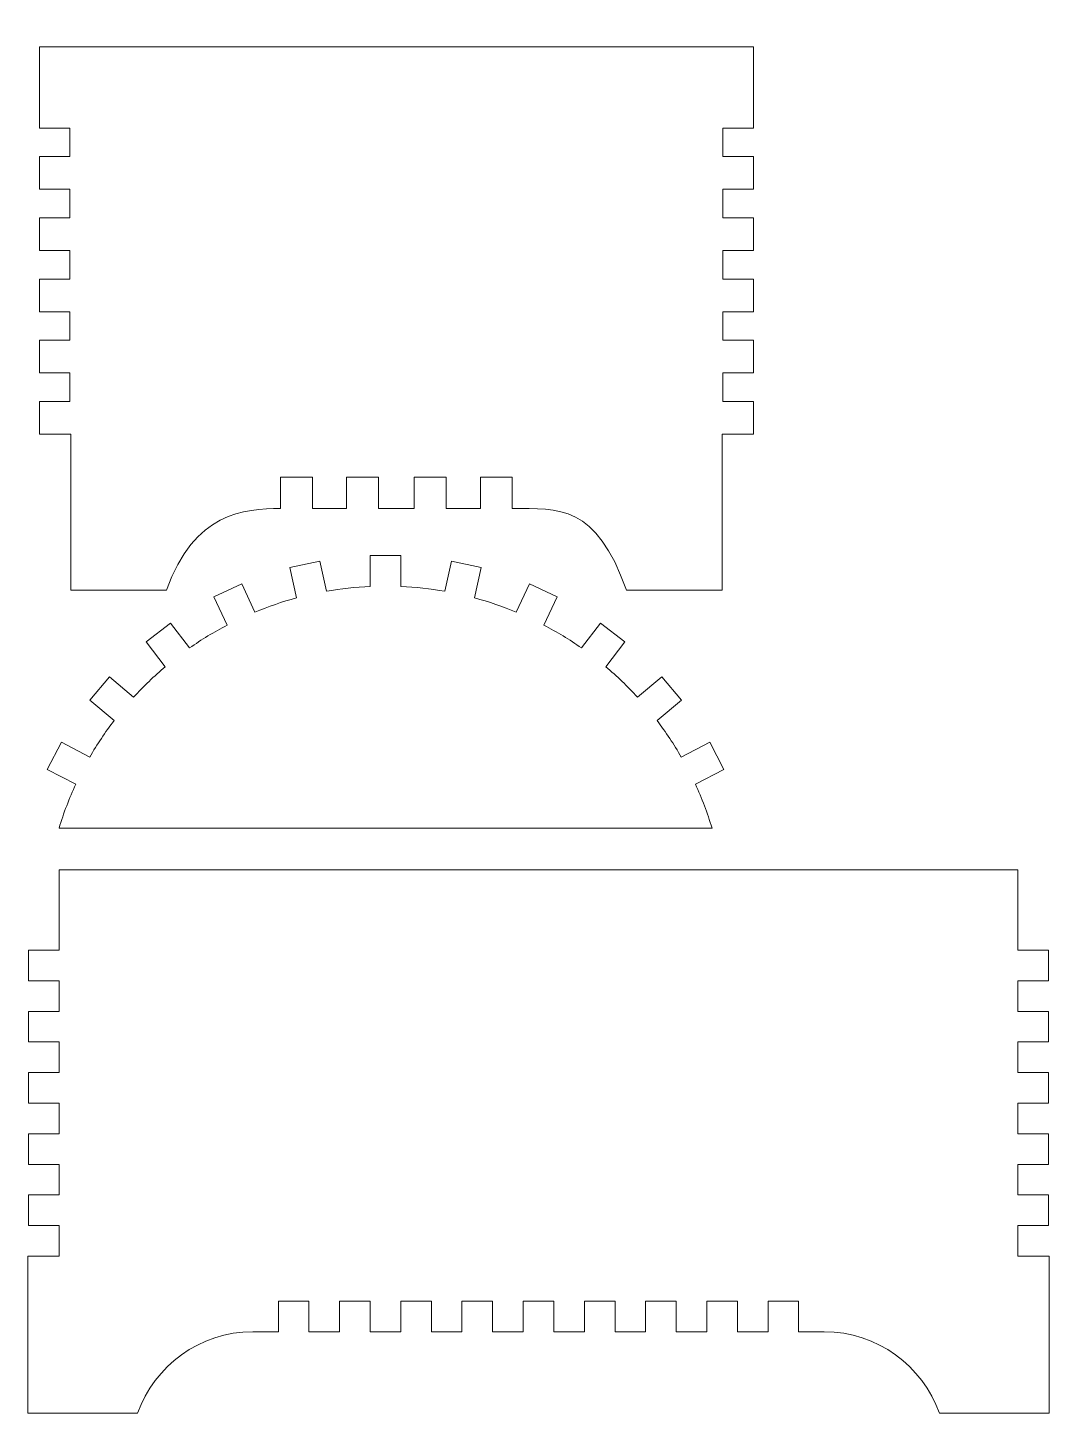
# Model space of a CAD drawing. Header units: millimetres. Extents: x -50 to 155, y -78 to 148.
# Drawn here: x 54.4 to 154.5, y -77.5 to 58.3 of the extents above; entities that cross this region are included whole.
import ezdxf

# ---------------------------------------------------------------- set-up
doc = ezdxf.new("R2010")
doc.units = ezdxf.units.MM
doc.header["$MEASUREMENT"] = 0
doc.layers.add('Camada 1', color=7, linetype='Continuous')

msp = doc.modelspace()

# ---------------------------------------------------------------- linework, layer by layer
at = {"layer": 'Camada 1', "color": 250, "lineweight": 9}
for points, knots in [([(55.5357, 56.44), (55.5357, 44.2863), (55.5379, 58.3097), (55.5389, 48.468), (55.5389, 48.468), (55.5389, 48.468), (58.5357, 48.468), (58.5357, 48.468), (58.5357, 48.468), (58.5357, 48.468), (58.5357, 45.668), (58.5357, 45.668), (58.5357, 45.668), (58.5357, 45.668), (55.539, 45.668), (55.539, 45.668), (55.539, 45.668), (55.5389, 44.668), (55.5389, 43.468), (55.5388, 42.468), (55.5388, 42.468), (55.5388, 42.468), (58.5357, 42.468), (58.5357, 42.468), (58.5357, 42.468), (58.5357, 42.468), (58.5357, 39.668), (58.5357, 39.668), (58.5357, 39.668), (58.5357, 39.668), (55.5383, 39.668), (55.5383, 39.668), (55.5383, 39.668), (55.538, 38.668), (55.5378, 37.468), (55.5374, 36.468), (55.5374, 36.468), (55.5374, 36.468), (58.5357, 36.468), (58.5357, 36.468), (58.5357, 36.468), (58.5357, 36.468), (58.5357, 33.668), (58.5357, 33.668), (58.5357, 33.668), (58.5357, 33.668), (55.5357, 33.668), (55.5357, 33.668), (55.5357, 33.668), (55.536, 33.4165), (55.5358, 33.165), (55.5357, 32.9135), (55.5357, 32.9135), (55.5357, 32.9135), (55.5357, 30.468), (55.5357, 30.468), (55.5357, 30.468), (55.5357, 30.468), (58.5357, 30.468), (58.5357, 30.468), (58.5357, 30.468), (58.5357, 30.468), (58.5357, 27.668), (58.5357, 27.668), (58.5357, 27.668), (58.5357, 27.668), (55.5357, 27.668), (55.5357, 27.668), (55.5357, 27.668), (55.5357, 27.668), (55.5357, 24.468), (55.5357, 24.468), (55.5357, 24.468), (55.5357, 24.468), (58.5357, 24.468), (58.5357, 24.468), (58.5357, 24.468), (58.5357, 24.468), (58.5357, 21.668), (58.5357, 21.668), (58.5357, 21.668), (58.5357, 21.668), (55.5357, 21.668), (55.5357, 21.668), (55.5357, 21.668), (55.5357, 21.668), (55.5357, 18.468), (55.5357, 18.468), (55.5357, 18.468), (55.5357, 18.468), (55.5357, 18.4661), (55.5357, 18.4661), (55.5357, 18.4661), (55.5357, 18.4661), (56.0606, 18.4661), (56.0606, 18.4661), (56.0606, 18.4661), (56.0606, 18.4661), (58.6084, 18.4661), (58.6084, 18.4661), (58.6084, 18.4661), (58.6084, 13.3321), (58.6085, 8.2981), (58.6086, 3.1641), (58.6086, 3.1641), (58.6086, 3.1641), (67.996, 3.1642), (67.996, 3.1642), (67.996, 3.1642), (70.689, 10.7832), (75.6422, 11.1644), (79.1851, 11.1644), (79.1851, 11.1644), (79.1851, 11.1644), (79.1851, 14.2406), (79.1851, 14.2406), (79.1851, 14.2406), (79.1851, 14.2406), (82.3058, 14.2406), (82.3058, 14.2406), (82.3058, 14.2406), (82.3058, 14.2406), (82.3058, 11.1644), (82.3058, 11.1644), (82.3058, 11.1644), (82.3058, 11.1644), (85.6605, 11.1644), (85.6605, 11.1644), (85.6605, 11.1644), (85.6605, 11.1644), (85.6605, 14.2406), (85.6605, 14.2406), (85.6605, 14.2406), (85.6605, 14.2406), (88.7848, 14.2406), (88.7848, 14.2406), (88.7848, 14.2406), (88.7848, 14.2406), (88.7848, 11.1644), (88.7848, 11.1644), (88.7848, 11.1644), (88.7848, 11.1644), (90.5396, 11.1644), (90.5396, 11.1644), (90.5396, 11.1644), (90.5396, 11.1644), (92.2944, 11.1644), (92.2944, 11.1644), (92.2944, 11.1644), (92.2944, 11.1644), (92.2944, 14.2406), (92.2944, 14.2406), (92.2944, 14.2406), (92.2944, 14.2406), (95.4187, 14.2406), (95.4187, 14.2406), (95.4187, 14.2406), (95.4187, 14.2406), (95.4187, 11.1644), (95.4187, 11.1644), (95.4187, 11.1644), (95.4187, 11.1644), (98.7734, 11.1644), (98.7734, 11.1644), (98.7734, 11.1644), (98.7734, 11.1644), (98.7734, 14.2406), (98.7734, 14.2406), (98.7734, 14.2406), (98.7734, 14.2406), (101.8941, 14.2406), (101.8941, 14.2406), (101.8941, 14.2406), (101.8941, 14.2406), (101.8941, 11.1644), (101.8941, 11.1644), (101.8941, 11.1644), (106.4745, 11.1644), (110.1036, 11.5941), (113.0832, 3.1642), (113.0832, 3.1642), (113.0832, 3.1642), (122.4706, 3.1641), (122.4706, 3.1641), (122.4706, 3.1641), (122.4707, 8.2981), (122.4708, 13.3321), (122.4708, 18.4661), (122.4708, 18.4661), (122.4708, 18.4661), (125.0186, 18.4661), (125.0186, 18.4661), (125.0186, 18.4661), (125.0186, 18.4661), (125.5435, 18.4661), (125.5435, 18.4661), (125.5435, 18.4661), (125.5435, 18.4661), (125.5435, 18.468), (125.5435, 18.468), (125.5435, 18.468), (125.5435, 18.468), (125.5435, 21.668), (125.5435, 21.668), (125.5435, 21.668), (125.5435, 21.668), (122.5435, 21.668), (122.5435, 21.668), (122.5435, 21.668), (122.5435, 21.668), (122.5435, 24.468), (122.5435, 24.468), (122.5435, 24.468), (122.5435, 24.468), (125.5435, 24.468), (125.5435, 24.468), (125.5435, 24.468), (125.5435, 24.468), (125.5435, 27.668), (125.5435, 27.668), (125.5435, 27.668), (125.5435, 27.668), (122.5435, 27.668), (122.5435, 27.668), (122.5435, 27.668), (122.5435, 27.668), (122.5435, 30.468), (122.5435, 30.468), (122.5435, 30.468), (122.5435, 30.468), (125.5435, 30.468), (125.5435, 30.468), (125.5435, 30.468), (125.5435, 30.468), (125.5435, 32.9135), (125.5435, 32.9135), (125.5435, 32.9135), (125.5434, 33.165), (125.5432, 33.4165), (125.5435, 33.668), (125.5435, 33.668), (125.5435, 33.668), (122.5435, 33.668), (122.5435, 33.668), (122.5435, 33.668), (122.5435, 33.668), (122.5435, 36.468), (122.5435, 36.468), (122.5435, 36.468), (122.5435, 36.468), (125.5418, 36.468), (125.5418, 36.468), (125.5418, 36.468), (125.5414, 37.468), (125.5412, 38.668), (125.5409, 39.668), (125.5409, 39.668), (125.5409, 39.668), (122.5435, 39.668), (122.5435, 39.668), (122.5435, 39.668), (122.5435, 39.668), (122.5435, 42.468), (122.5435, 42.468), (122.5435, 42.468), (122.5435, 42.468), (125.5404, 42.468), (125.5404, 42.468), (125.5404, 42.468), (125.5403, 43.468), (125.5403, 44.668), (125.5402, 45.668), (125.5402, 45.668), (125.5402, 45.668), (122.5435, 45.668), (122.5435, 45.668), (122.5435, 45.668), (122.5435, 45.668), (122.5435, 48.468), (122.5435, 48.468), (122.5435, 48.468), (122.5435, 48.468), (125.5403, 48.468), (125.5403, 48.468), (125.5403, 48.468), (125.5413, 58.3097), (125.5435, 44.2863), (125.5435, 56.44), (125.5435, 56.44), (125.5435, 56.44), (55.5357, 56.44), (55.5357, 56.44)], [0, 0, 0, 0, 0.01351351, 0.01351351, 0.01351351, 0.01351351, 0.02702703, 0.02702703, 0.02702703, 0.02702703, 0.04054054, 0.04054054, 0.04054054, 0.04054054, 0.05405405, 0.05405405, 0.05405405, 0.05405405, 0.06756757, 0.06756757, 0.06756757, 0.06756757, 0.08108108, 0.08108108, 0.08108108, 0.08108108, 0.09459459, 0.09459459, 0.09459459, 0.09459459, 0.10810811, 0.10810811, 0.10810811, 0.10810811, 0.12162162, 0.12162162, 0.12162162, 0.12162162, 0.13513514, 0.13513514, 0.13513514, 0.13513514, 0.14864865, 0.14864865, 0.14864865, 0.14864865, 0.16216216, 0.16216216, 0.16216216, 0.16216216, 0.17567568, 0.17567568, 0.17567568, 0.17567568, 0.18918919, 0.18918919, 0.18918919, 0.18918919, 0.2027027, 0.2027027, 0.2027027, 0.2027027, 0.21621622, 0.21621622, 0.21621622, 0.21621622, 0.22972973, 0.22972973, 0.22972973, 0.22972973, 0.24324324, 0.24324324, 0.24324324, 0.24324324, 0.25675676, 0.25675676, 0.25675676, 0.25675676, 0.27027027, 0.27027027, 0.27027027, 0.27027027, 0.28378378, 0.28378378, 0.28378378, 0.28378378, 0.2972973, 0.2972973, 0.2972973, 0.2972973, 0.31081081, 0.31081081, 0.31081081, 0.31081081, 0.32432432, 0.32432432, 0.32432432, 0.32432432, 0.33783784, 0.33783784, 0.33783784, 0.33783784, 0.35135135, 0.35135135, 0.35135135, 0.35135135, 0.36486486, 0.36486486, 0.36486486, 0.36486486, 0.37837838, 0.37837838, 0.37837838, 0.37837838, 0.39189189, 0.39189189, 0.39189189, 0.39189189, 0.40540541, 0.40540541, 0.40540541, 0.40540541, 0.41891892, 0.41891892, 0.41891892, 0.41891892, 0.43243243, 0.43243243, 0.43243243, 0.43243243, 0.44594595, 0.44594595, 0.44594595, 0.44594595, 0.45945946, 0.45945946, 0.45945946, 0.45945946, 0.47297297, 0.47297297, 0.47297297, 0.47297297, 0.48648649, 0.48648649, 0.48648649, 0.48648649, 0.5, 0.5, 0.5, 0.5, 0.51351351, 0.51351351, 0.51351351, 0.51351351, 0.52702703, 0.52702703, 0.52702703, 0.52702703, 0.54054054, 0.54054054, 0.54054054, 0.54054054, 0.55405405, 0.55405405, 0.55405405, 0.55405405, 0.56756757, 0.56756757, 0.56756757, 0.56756757, 0.58108108, 0.58108108, 0.58108108, 0.58108108, 0.59459459, 0.59459459, 0.59459459, 0.59459459, 0.60810811, 0.60810811, 0.60810811, 0.60810811, 0.62162162, 0.62162162, 0.62162162, 0.62162162, 0.63513514, 0.63513514, 0.63513514, 0.63513514, 0.64864865, 0.64864865, 0.64864865, 0.64864865, 0.66216216, 0.66216216, 0.66216216, 0.66216216, 0.67567568, 0.67567568, 0.67567568, 0.67567568, 0.68918919, 0.68918919, 0.68918919, 0.68918919, 0.7027027, 0.7027027, 0.7027027, 0.7027027, 0.71621622, 0.71621622, 0.71621622, 0.71621622, 0.72972973, 0.72972973, 0.72972973, 0.72972973, 0.74324324, 0.74324324, 0.74324324, 0.74324324, 0.75675676, 0.75675676, 0.75675676, 0.75675676, 0.77027027, 0.77027027, 0.77027027, 0.77027027, 0.78378378, 0.78378378, 0.78378378, 0.78378378, 0.7972973, 0.7972973, 0.7972973, 0.7972973, 0.81081081, 0.81081081, 0.81081081, 0.81081081, 0.82432432, 0.82432432, 0.82432432, 0.82432432, 0.83783784, 0.83783784, 0.83783784, 0.83783784, 0.85135135, 0.85135135, 0.85135135, 0.85135135, 0.86486486, 0.86486486, 0.86486486, 0.86486486, 0.87837838, 0.87837838, 0.87837838, 0.87837838, 0.89189189, 0.89189189, 0.89189189, 0.89189189, 0.90540541, 0.90540541, 0.90540541, 0.90540541, 0.91891892, 0.91891892, 0.91891892, 0.91891892, 0.93243243, 0.93243243, 0.93243243, 0.93243243, 0.94594595, 0.94594595, 0.94594595, 0.94594595, 0.95945946, 0.95945946, 0.95945946, 0.95945946, 0.97297297, 0.97297297, 0.97297297, 0.97297297, 1, 1, 1, 1]), ([(104.4673, -66.5375), (104.4673, -66.5375), (102.9673, -66.5375), (102.9673, -66.5375), (102.9673, -66.5375), (102.9673, -66.5375), (102.9673, -69.5375), (102.9673, -69.5375), (102.9673, -69.5375), (102.9673, -69.5375), (99.9673, -69.5375), (99.9673, -69.5375), (99.9673, -69.5375), (99.9673, -69.5375), (99.9673, -66.5375), (99.9673, -66.5375), (99.9673, -66.5375), (99.9673, -66.5375), (96.9673, -66.5375), (96.9673, -66.5375), (96.9673, -66.5375), (96.9673, -66.5375), (96.9673, -69.5375), (96.9673, -69.5375), (96.9673, -69.5375), (96.9673, -69.5375), (93.9673, -69.5375), (93.9673, -69.5375), (93.9673, -69.5375), (93.9673, -69.5375), (93.9673, -66.5375), (93.9673, -66.5375), (93.9673, -66.5375), (93.9673, -66.5375), (90.9673, -66.5375), (90.9673, -66.5375), (90.9673, -66.5375), (90.9673, -66.5375), (90.9673, -69.5375), (90.9673, -69.5375), (90.9673, -69.5375), (90.9673, -69.5375), (87.9673, -69.5375), (87.9673, -69.5375), (87.9673, -69.5375), (87.9673, -69.5375), (87.9673, -66.5375), (87.9673, -66.5375), (87.9673, -66.5375), (87.9673, -66.5375), (84.9673, -66.5375), (84.9673, -66.5375), (84.9673, -66.5375), (84.9673, -66.5375), (84.9673, -69.5375), (84.9673, -69.5375), (84.9673, -69.5375), (84.9673, -69.5375), (81.9673, -69.5375), (81.9673, -69.5375), (81.9673, -69.5375), (81.9673, -69.5375), (81.9673, -66.5375), (81.9673, -66.5375), (81.9673, -66.5375), (81.9673, -66.5375), (78.9673, -66.5375), (78.9673, -66.5375), (78.9673, -66.5375), (78.9673, -66.5375), (78.9673, -69.5375), (78.9673, -69.5375), (78.9673, -69.5375), (78.9673, -69.5375), (76.4573, -69.5377), (76.4573, -69.5377), (76.4573, -69.5377), (71.246, -69.5512), (66.8165, -72.8864), (65.1725, -77.5377), (65.1725, -77.5377), (65.1725, -77.5377), (54.396, -77.5377), (54.396, -77.5377), (54.396, -77.5377), (54.396, -77.5377), (54.3961, -69.5376), (54.3961, -69.5376), (54.3961, -69.5376), (54.3961, -69.5376), (54.3962, -66.4913), (54.3962, -66.4913), (54.3962, -66.4913), (54.3962, -66.4913), (54.3962, -62.1396), (54.3962, -62.1396), (54.3962, -62.1396), (54.3962, -62.1396), (57.4689, -62.1338), (57.4689, -62.1338), (57.4689, -62.1338), (57.4689, -62.1338), (57.4689, -59.1338), (57.4689, -59.1338), (57.4689, -59.1338), (57.4689, -59.1338), (54.4689, -59.1338), (54.4689, -59.1338), (54.4689, -59.1338), (54.4689, -59.1338), (54.4689, -56.1338), (54.4689, -56.1338), (54.4689, -56.1338), (54.4689, -56.1338), (57.4689, -56.1338), (57.4689, -56.1338), (57.4689, -56.1338), (57.4689, -56.1338), (57.4689, -53.1338), (57.4689, -53.1338), (57.4689, -53.1338), (57.4689, -53.1338), (54.4689, -53.1338), (54.4689, -53.1338), (54.4689, -53.1338), (54.4689, -53.1338), (54.4689, -50.1338), (54.4689, -50.1338), (54.4689, -50.1338), (54.4689, -50.1338), (57.4689, -50.1338), (57.4689, -50.1338), (57.4689, -50.1338), (57.4689, -50.1338), (57.4689, -47.1338), (57.4689, -47.1338), (57.4689, -47.1338), (57.4689, -47.1338), (54.4689, -47.1338), (54.4689, -47.1338), (54.4689, -47.1338), (54.4689, -47.1338), (54.4689, -44.1338), (54.4689, -44.1338), (54.4689, -44.1338), (54.4689, -44.1338), (57.4689, -44.1338), (57.4689, -44.1338), (57.4689, -44.1338), (57.4689, -44.1338), (57.4689, -41.1338), (57.4689, -41.1338), (57.4689, -41.1338), (57.4689, -41.1338), (54.4689, -41.1338), (54.4689, -41.1338), (54.4689, -41.1338), (54.4689, -41.1338), (54.4689, -38.1338), (54.4689, -38.1338), (54.4689, -38.1338), (54.4689, -38.1338), (57.4689, -38.1338), (57.4689, -38.1338), (57.4689, -38.1338), (57.4689, -38.1338), (57.4689, -35.1338), (57.4689, -35.1338), (57.4689, -35.1338), (57.4689, -35.1338), (54.4689, -35.1338), (54.4689, -35.1338), (54.4689, -35.1338), (54.4689, -35.1338), (54.4689, -32.1338), (54.4689, -32.1338), (54.4689, -32.1338), (54.4689, -32.1338), (57.4689, -32.1338), (57.4689, -32.1338), (57.4689, -32.1338), (57.4689, -24.1018), (57.4689, -32.2938), (57.4689, -24.2618), (57.4689, -24.2618), (57.4689, -24.2618), (104.4673, -24.2618), (104.4673, -24.2618), (104.4673, -24.2618), (104.4673, -24.2618), (151.4657, -24.2618), (151.4657, -24.2618), (151.4657, -24.2618), (151.4657, -32.2938), (151.4657, -24.1018), (151.4657, -32.1338), (151.4657, -32.1338), (151.4657, -32.1338), (154.4657, -32.1338), (154.4657, -32.1338), (154.4657, -32.1338), (154.4657, -32.1338), (154.4657, -35.1338), (154.4657, -35.1338), (154.4657, -35.1338), (154.4657, -35.1338), (151.4657, -35.1338), (151.4657, -35.1338), (151.4657, -35.1338), (151.4657, -35.1338), (151.4657, -38.1338), (151.4657, -38.1338), (151.4657, -38.1338), (151.4657, -38.1338), (154.4657, -38.1338), (154.4657, -38.1338), (154.4657, -38.1338), (154.4657, -38.1338), (154.4657, -41.1338), (154.4657, -41.1338), (154.4657, -41.1338), (154.4657, -41.1338), (151.4657, -41.1338), (151.4657, -41.1338), (151.4657, -41.1338), (151.4657, -41.1338), (151.4657, -44.1338), (151.4657, -44.1338), (151.4657, -44.1338), (151.4657, -44.1338), (154.4657, -44.1338), (154.4657, -44.1338), (154.4657, -44.1338), (154.4657, -44.1338), (154.4657, -47.1338), (154.4657, -47.1338), (154.4657, -47.1338), (154.4657, -47.1338), (151.4657, -47.1338), (151.4657, -47.1338), (151.4657, -47.1338), (151.4657, -47.1338), (151.4657, -50.1338), (151.4657, -50.1338), (151.4657, -50.1338), (151.4657, -50.1338), (154.4657, -50.1338), (154.4657, -50.1338), (154.4657, -50.1338), (154.4657, -50.1338), (154.4657, -53.1338), (154.4657, -53.1338), (154.4657, -53.1338), (154.4657, -53.1338), (151.4657, -53.1338), (151.4657, -53.1338), (151.4657, -53.1338), (151.4657, -53.1338), (151.4657, -56.1338), (151.4657, -56.1338), (151.4657, -56.1338), (151.4657, -56.1338), (154.4657, -56.1338), (154.4657, -56.1338), (154.4657, -56.1338), (154.4657, -56.1338), (154.4657, -59.1338), (154.4657, -59.1338), (154.4657, -59.1338), (154.4657, -59.1338), (151.4657, -59.1338), (151.4657, -59.1338), (151.4657, -59.1338), (151.4657, -59.1338), (151.4657, -62.1338), (151.4657, -62.1338), (151.4657, -62.1338), (151.4657, -62.1338), (151.4657, -62.1357), (151.4657, -62.1357), (151.4657, -62.1357), (151.4657, -62.1357), (154.5384, -62.1357), (154.5384, -62.1357), (154.5384, -62.1357), (154.5384, -62.1357), (154.5384, -66.4913), (154.5384, -66.4913), (154.5384, -66.4913), (154.5384, -66.4913), (154.5385, -69.5376), (154.5385, -69.5376), (154.5385, -69.5376), (154.5385, -69.5376), (154.5386, -77.5377), (154.5386, -77.5377), (154.5386, -77.5377), (154.5386, -77.5377), (143.7621, -77.5377), (143.7621, -77.5377), (143.7621, -77.5377), (142.1181, -72.8864), (137.6886, -69.5512), (132.4773, -69.5377), (132.4773, -69.5377), (132.4773, -69.5377), (129.9673, -69.5375), (129.9673, -69.5375), (129.9673, -69.5375), (129.9673, -69.5375), (129.9673, -66.5375), (129.9673, -66.5375), (129.9673, -66.5375), (129.9673, -66.5375), (126.9673, -66.5375), (126.9673, -66.5375), (126.9673, -66.5375), (126.9673, -66.5375), (126.9673, -69.5375), (126.9673, -69.5375), (126.9673, -69.5375), (126.9673, -69.5375), (123.9673, -69.5375), (123.9673, -69.5375), (123.9673, -69.5375), (123.9673, -69.5375), (123.9673, -66.5375), (123.9673, -66.5375), (123.9673, -66.5375), (123.9673, -66.5375), (120.9673, -66.5375), (120.9673, -66.5375), (120.9673, -66.5375), (120.9673, -66.5375), (120.9673, -69.5375), (120.9673, -69.5375), (120.9673, -69.5375), (120.9673, -69.5375), (117.9673, -69.5375), (117.9673, -69.5375), (117.9673, -69.5375), (117.9673, -69.5375), (117.9673, -66.5375), (117.9673, -66.5375), (117.9673, -66.5375), (117.9673, -66.5375), (114.9673, -66.5375), (114.9673, -66.5375), (114.9673, -66.5375), (114.9673, -66.5375), (114.9673, -69.5375), (114.9673, -69.5375), (114.9673, -69.5375), (114.9673, -69.5375), (111.9673, -69.5375), (111.9673, -69.5375), (111.9673, -69.5375), (111.9673, -69.5375), (111.9673, -66.5375), (111.9673, -66.5375), (111.9673, -66.5375), (111.9673, -66.5375), (108.9673, -66.5375), (108.9673, -66.5375), (108.9673, -66.5375), (108.9673, -66.5375), (108.9673, -69.5375), (108.9673, -69.5375), (108.9673, -69.5375), (108.9673, -69.5375), (105.9673, -69.5375), (105.9673, -69.5375), (105.9673, -69.5375), (105.9673, -69.5375), (105.9673, -66.5375), (105.9673, -66.5375), (105.9673, -66.5375), (105.9673, -66.5375), (104.4673, -66.5375), (104.4673, -66.5375)], [0, 0, 0, 0, 0.01041667, 0.01041667, 0.01041667, 0.01041667, 0.02083333, 0.02083333, 0.02083333, 0.02083333, 0.03125, 0.03125, 0.03125, 0.03125, 0.04166667, 0.04166667, 0.04166667, 0.04166667, 0.05208333, 0.05208333, 0.05208333, 0.05208333, 0.0625, 0.0625, 0.0625, 0.0625, 0.07291667, 0.07291667, 0.07291667, 0.07291667, 0.08333333, 0.08333333, 0.08333333, 0.08333333, 0.09375, 0.09375, 0.09375, 0.09375, 0.10416667, 0.10416667, 0.10416667, 0.10416667, 0.11458333, 0.11458333, 0.11458333, 0.11458333, 0.125, 0.125, 0.125, 0.125, 0.13541667, 0.13541667, 0.13541667, 0.13541667, 0.14583333, 0.14583333, 0.14583333, 0.14583333, 0.15625, 0.15625, 0.15625, 0.15625, 0.16666667, 0.16666667, 0.16666667, 0.16666667, 0.17708333, 0.17708333, 0.17708333, 0.17708333, 0.1875, 0.1875, 0.1875, 0.1875, 0.19791667, 0.19791667, 0.19791667, 0.19791667, 0.20833333, 0.20833333, 0.20833333, 0.20833333, 0.21875, 0.21875, 0.21875, 0.21875, 0.22916667, 0.22916667, 0.22916667, 0.22916667, 0.23958333, 0.23958333, 0.23958333, 0.23958333, 0.25, 0.25, 0.25, 0.25, 0.26041667, 0.26041667, 0.26041667, 0.26041667, 0.27083333, 0.27083333, 0.27083333, 0.27083333, 0.28125, 0.28125, 0.28125, 0.28125, 0.29166667, 0.29166667, 0.29166667, 0.29166667, 0.30208333, 0.30208333, 0.30208333, 0.30208333, 0.3125, 0.3125, 0.3125, 0.3125, 0.32291667, 0.32291667, 0.32291667, 0.32291667, 0.33333333, 0.33333333, 0.33333333, 0.33333333, 0.34375, 0.34375, 0.34375, 0.34375, 0.35416667, 0.35416667, 0.35416667, 0.35416667, 0.36458333, 0.36458333, 0.36458333, 0.36458333, 0.375, 0.375, 0.375, 0.375, 0.38541667, 0.38541667, 0.38541667, 0.38541667, 0.39583333, 0.39583333, 0.39583333, 0.39583333, 0.40625, 0.40625, 0.40625, 0.40625, 0.41666667, 0.41666667, 0.41666667, 0.41666667, 0.42708333, 0.42708333, 0.42708333, 0.42708333, 0.4375, 0.4375, 0.4375, 0.4375, 0.44791667, 0.44791667, 0.44791667, 0.44791667, 0.45833333, 0.45833333, 0.45833333, 0.45833333, 0.46875, 0.46875, 0.46875, 0.46875, 0.47916667, 0.47916667, 0.47916667, 0.47916667, 0.48958333, 0.48958333, 0.48958333, 0.48958333, 0.5, 0.5, 0.5, 0.5, 0.51041667, 0.51041667, 0.51041667, 0.51041667, 0.52083333, 0.52083333, 0.52083333, 0.52083333, 0.53125, 0.53125, 0.53125, 0.53125, 0.54166667, 0.54166667, 0.54166667, 0.54166667, 0.55208333, 0.55208333, 0.55208333, 0.55208333, 0.5625, 0.5625, 0.5625, 0.5625, 0.57291667, 0.57291667, 0.57291667, 0.57291667, 0.58333333, 0.58333333, 0.58333333, 0.58333333, 0.59375, 0.59375, 0.59375, 0.59375, 0.60416667, 0.60416667, 0.60416667, 0.60416667, 0.61458333, 0.61458333, 0.61458333, 0.61458333, 0.625, 0.625, 0.625, 0.625, 0.63541667, 0.63541667, 0.63541667, 0.63541667, 0.64583333, 0.64583333, 0.64583333, 0.64583333, 0.65625, 0.65625, 0.65625, 0.65625, 0.66666667, 0.66666667, 0.66666667, 0.66666667, 0.67708333, 0.67708333, 0.67708333, 0.67708333, 0.6875, 0.6875, 0.6875, 0.6875, 0.69791667, 0.69791667, 0.69791667, 0.69791667, 0.70833333, 0.70833333, 0.70833333, 0.70833333, 0.71875, 0.71875, 0.71875, 0.71875, 0.72916667, 0.72916667, 0.72916667, 0.72916667, 0.73958333, 0.73958333, 0.73958333, 0.73958333, 0.75, 0.75, 0.75, 0.75, 0.76041667, 0.76041667, 0.76041667, 0.76041667, 0.77083333, 0.77083333, 0.77083333, 0.77083333, 0.78125, 0.78125, 0.78125, 0.78125, 0.79166667, 0.79166667, 0.79166667, 0.79166667, 0.80208333, 0.80208333, 0.80208333, 0.80208333, 0.8125, 0.8125, 0.8125, 0.8125, 0.82291667, 0.82291667, 0.82291667, 0.82291667, 0.83333333, 0.83333333, 0.83333333, 0.83333333, 0.84375, 0.84375, 0.84375, 0.84375, 0.85416667, 0.85416667, 0.85416667, 0.85416667, 0.86458333, 0.86458333, 0.86458333, 0.86458333, 0.875, 0.875, 0.875, 0.875, 0.88541667, 0.88541667, 0.88541667, 0.88541667, 0.89583333, 0.89583333, 0.89583333, 0.89583333, 0.90625, 0.90625, 0.90625, 0.90625, 0.91666667, 0.91666667, 0.91666667, 0.91666667, 0.92708333, 0.92708333, 0.92708333, 0.92708333, 0.9375, 0.9375, 0.9375, 0.9375, 0.94791667, 0.94791667, 0.94791667, 0.94791667, 0.95833333, 0.95833333, 0.95833333, 0.95833333, 0.96875, 0.96875, 0.96875, 0.96875, 0.97916667, 0.97916667, 0.97916667, 0.97916667, 1, 1, 1, 1])]:
    msp.add_open_spline(points, degree=3, knots=knots, dxfattribs=at)
at = {"layer": 'Camada 1', "color": 250, "lineweight": 20}
msp.add_open_spline([(83.0189, 6.0239), (83.0189, 6.0239), (83.6764, 3.058), (83.6764, 3.058), (83.6764, 3.058), (85.0844, 3.3052), (86.5188, 3.4638), (87.9728, 3.5286), (87.9728, 3.5286), (87.9728, 3.5286), (87.9728, 6.562), (87.9728, 6.562), (87.9728, 6.562), (87.9728, 6.562), (90.9728, 6.562), (90.9728, 6.562), (90.9728, 6.562), (90.9728, 6.562), (90.9728, 3.5286), (90.9728, 3.5286), (90.9728, 3.5286), (92.4268, 3.4638), (93.8612, 3.3052), (95.2692, 3.058), (95.2692, 3.058), (95.2692, 3.058), (95.9267, 6.0239), (95.9267, 6.0239), (95.9267, 6.0239), (95.9267, 6.0239), (98.8556, 5.3746), (98.8556, 5.3746), (98.8556, 5.3746), (98.8556, 5.3746), (98.1977, 2.4067), (98.1977, 2.4067), (98.1977, 2.4067), (99.5955, 2.0291), (100.9606, 1.5627), (102.2857, 1.0127), (102.2857, 1.0127), (102.2857, 1.0127), (103.576, 3.78), (103.576, 3.78), (103.576, 3.78), (103.576, 3.78), (106.2949, 2.5122), (106.2949, 2.5122), (106.2949, 2.5122), (106.2949, 2.5122), (105.0021, -0.2604), (105.0021, -0.2604), (105.0021, -0.2604), (106.2781, -0.9297), (107.5082, -1.68), (108.6847, -2.5056), (108.6847, -2.5056), (108.6847, -2.5056), (110.5587, -0.0632), (110.5587, -0.0632), (110.5587, -0.0632), (110.5587, -0.0632), (112.9388, -1.8894), (112.9388, -1.8894), (112.9388, -1.8894), (112.9388, -1.8894), (111.0609, -4.337), (111.0609, -4.337), (111.0609, -4.337), (112.1564, -5.2624), (113.1935, -6.2588), (114.1647, -7.3208), (114.1647, -7.3208), (114.1647, -7.3208), (116.5445, -5.3236), (116.5445, -5.3236), (116.5445, -5.3236), (116.5445, -5.3236), (118.473, -7.6216), (118.473, -7.6216), (118.473, -7.6216), (118.473, -7.6216), (116.0879, -9.6232), (116.0879, -9.6232), (116.0879, -9.6232), (116.9521, -10.7578), (117.7472, -11.9524), (118.4658, -13.2017), (118.4658, -13.2017), (118.4658, -13.2017), (121.2503, -11.7519), (121.2503, -11.7519), (121.2503, -11.7519), (121.2503, -11.7519), (122.6357, -14.4128), (122.6357, -14.4128), (122.6357, -14.4128), (122.6357, -14.4128), (119.8433, -15.8667), (119.8433, -15.8667), (119.8433, -15.8667), (120.4788, -17.245), (121.026, -18.6787), (121.4767, -20.1618), (121.4767, -20.1618), (121.4767, -20.1618), (57.4689, -20.1618), (57.4689, -20.1618), (57.4689, -20.1618), (57.9196, -18.6787), (58.4668, -17.245), (59.1023, -15.8667), (59.1023, -15.8667), (59.1023, -15.8667), (56.3099, -14.4128), (56.3099, -14.4128), (56.3099, -14.4128), (56.3099, -14.4128), (57.6953, -11.7519), (57.6953, -11.7519), (57.6953, -11.7519), (57.6953, -11.7519), (60.4798, -13.2017), (60.4798, -13.2017), (60.4798, -13.2017), (61.1984, -11.9524), (61.9935, -10.7578), (62.8577, -9.6232), (62.8577, -9.6232), (62.8577, -9.6232), (60.4726, -7.6216), (60.4726, -7.6216), (60.4726, -7.6216), (60.4726, -7.6216), (62.4011, -5.3236), (62.4011, -5.3236), (62.4011, -5.3236), (62.4011, -5.3236), (64.7809, -7.3208), (64.7809, -7.3208), (64.7809, -7.3208), (65.7521, -6.2588), (66.7892, -5.2624), (67.8847, -4.337), (67.8847, -4.337), (67.8847, -4.337), (66.0068, -1.8894), (66.0068, -1.8894), (66.0068, -1.8894), (66.0068, -1.8894), (68.3869, -0.0632), (68.3869, -0.0632), (68.3869, -0.0632), (68.3869, -0.0632), (70.2609, -2.5056), (70.2609, -2.5056), (70.2609, -2.5056), (71.4374, -1.68), (72.6675, -0.9297), (73.9435, -0.2604), (73.9435, -0.2604), (73.9435, -0.2604), (72.6507, 2.5122), (72.6507, 2.5122), (72.6507, 2.5122), (72.6507, 2.5122), (75.3696, 3.78), (75.3696, 3.78), (75.3696, 3.78), (75.3696, 3.78), (76.6599, 1.0127), (76.6599, 1.0127), (76.6599, 1.0127), (77.985, 1.5627), (79.3501, 2.0291), (80.7479, 2.4067), (80.7479, 2.4067), (80.7479, 2.4067), (80.09, 5.3746), (80.09, 5.3746), (80.09, 5.3746), (80.09, 5.3746), (83.0189, 6.0239), (83.0189, 6.0239)], degree=3, knots=[0, 0, 0, 0, 0.0212766, 0.0212766, 0.0212766, 0.0212766, 0.04255319, 0.04255319, 0.04255319, 0.04255319, 0.06382979, 0.06382979, 0.06382979, 0.06382979, 0.08510638, 0.08510638, 0.08510638, 0.08510638, 0.10638298, 0.10638298, 0.10638298, 0.10638298, 0.12765957, 0.12765957, 0.12765957, 0.12765957, 0.14893617, 0.14893617, 0.14893617, 0.14893617, 0.17021277, 0.17021277, 0.17021277, 0.17021277, 0.19148936, 0.19148936, 0.19148936, 0.19148936, 0.21276596, 0.21276596, 0.21276596, 0.21276596, 0.23404255, 0.23404255, 0.23404255, 0.23404255, 0.25531915, 0.25531915, 0.25531915, 0.25531915, 0.27659574, 0.27659574, 0.27659574, 0.27659574, 0.29787234, 0.29787234, 0.29787234, 0.29787234, 0.31914894, 0.31914894, 0.31914894, 0.31914894, 0.34042553, 0.34042553, 0.34042553, 0.34042553, 0.36170213, 0.36170213, 0.36170213, 0.36170213, 0.38297872, 0.38297872, 0.38297872, 0.38297872, 0.40425532, 0.40425532, 0.40425532, 0.40425532, 0.42553191, 0.42553191, 0.42553191, 0.42553191, 0.44680851, 0.44680851, 0.44680851, 0.44680851, 0.46808511, 0.46808511, 0.46808511, 0.46808511, 0.4893617, 0.4893617, 0.4893617, 0.4893617, 0.5106383, 0.5106383, 0.5106383, 0.5106383, 0.53191489, 0.53191489, 0.53191489, 0.53191489, 0.55319149, 0.55319149, 0.55319149, 0.55319149, 0.57446809, 0.57446809, 0.57446809, 0.57446809, 0.59574468, 0.59574468, 0.59574468, 0.59574468, 0.61702128, 0.61702128, 0.61702128, 0.61702128, 0.63829787, 0.63829787, 0.63829787, 0.63829787, 0.65957447, 0.65957447, 0.65957447, 0.65957447, 0.68085106, 0.68085106, 0.68085106, 0.68085106, 0.70212766, 0.70212766, 0.70212766, 0.70212766, 0.72340426, 0.72340426, 0.72340426, 0.72340426, 0.74468085, 0.74468085, 0.74468085, 0.74468085, 0.76595745, 0.76595745, 0.76595745, 0.76595745, 0.78723404, 0.78723404, 0.78723404, 0.78723404, 0.80851064, 0.80851064, 0.80851064, 0.80851064, 0.82978723, 0.82978723, 0.82978723, 0.82978723, 0.85106383, 0.85106383, 0.85106383, 0.85106383, 0.87234043, 0.87234043, 0.87234043, 0.87234043, 0.89361702, 0.89361702, 0.89361702, 0.89361702, 0.91489362, 0.91489362, 0.91489362, 0.91489362, 0.93617021, 0.93617021, 0.93617021, 0.93617021, 0.95744681, 0.95744681, 0.95744681, 0.95744681, 1, 1, 1, 1], dxfattribs=at)

doc.saveas('drawing.dxf')
